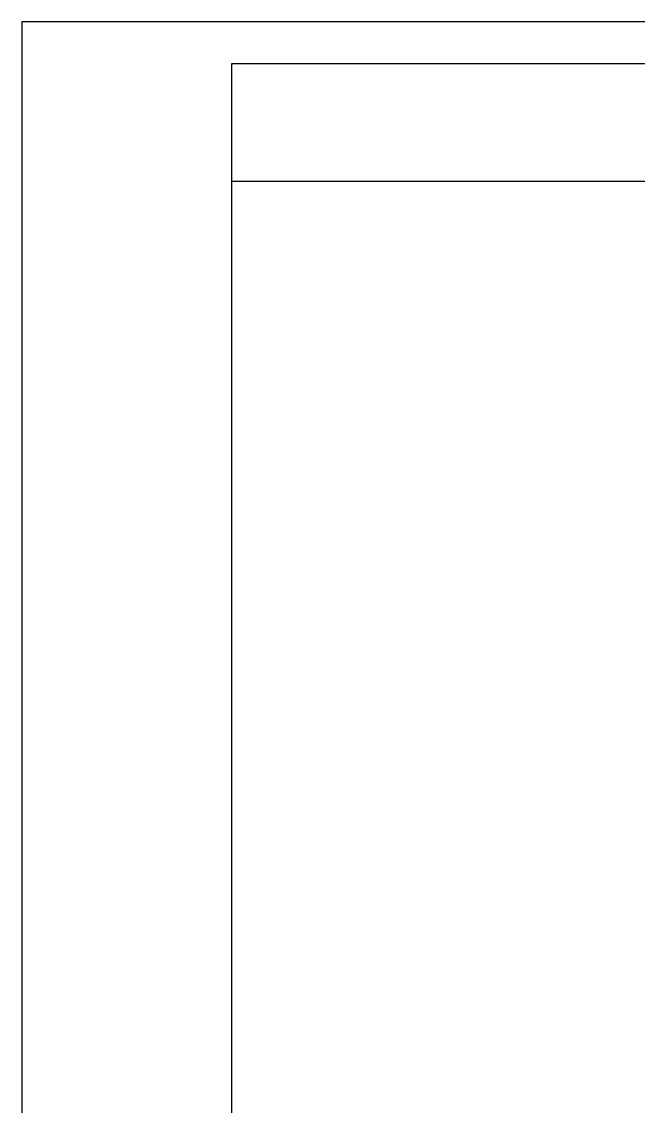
# Model space of a CAD drawing. Header units: millimetres. Extents: x 0 to 16800, y 0 to 11880.
# Drawn here: x 0 to 2939, y 6712 to 11880 of the extents above; entities that cross this region are included whole.
import ezdxf

# ---------------------------------------------------------------- set-up
doc = ezdxf.new("R2010")
doc.units = ezdxf.units.MM
doc.header["$LTSCALE"] = 400
doc.header["$MEASUREMENT"] = 0
doc.linetypes.add('F', pattern=[0.75, 0.5, -0.25])
for name, color, linetype in [('01', 7, 'Continuous'), ('02', 1, 'Continuous'), ('04', 2, 'F')]:
    doc.layers.add(name, color=color, linetype=linetype)

# ---------------------------------------------------------------- blocks, each defined once
blk = doc.blocks.new('*U144', base_point=(251.96, 168.31))
at = {"layer": '01'}
for p, q in [((251.96, 168.31), (251.96, 182.31)), ((195.96, 168.31), (251.96, 168.31))]:
    blk.add_line(p, q, dxfattribs=at)
blk = doc.blocks.new('*U145')
at = {"layer": '01'}
for points in [[(415, 292), (25, 292)], [(25, 292), (25, 5)]]:
    blk.add_lwpolyline(points, dxfattribs=at)
at = {"layer": '02'}
for points in [[(420, 297), (0, 297)], [(0, 297), (0, 0)]]:
    blk.add_lwpolyline(points, dxfattribs=at)

msp = doc.modelspace()

# ---------------------------------------------------------------- block references
at = {"layer": '04', "xscale": 40, "yscale": 40, "zscale": 40}
for name, p in [('*U145', (0, 0)), ('*U144', (3240, 11120))]:
    msp.add_blockref(name, p, dxfattribs=at)

doc.saveas('drawing.dxf')
